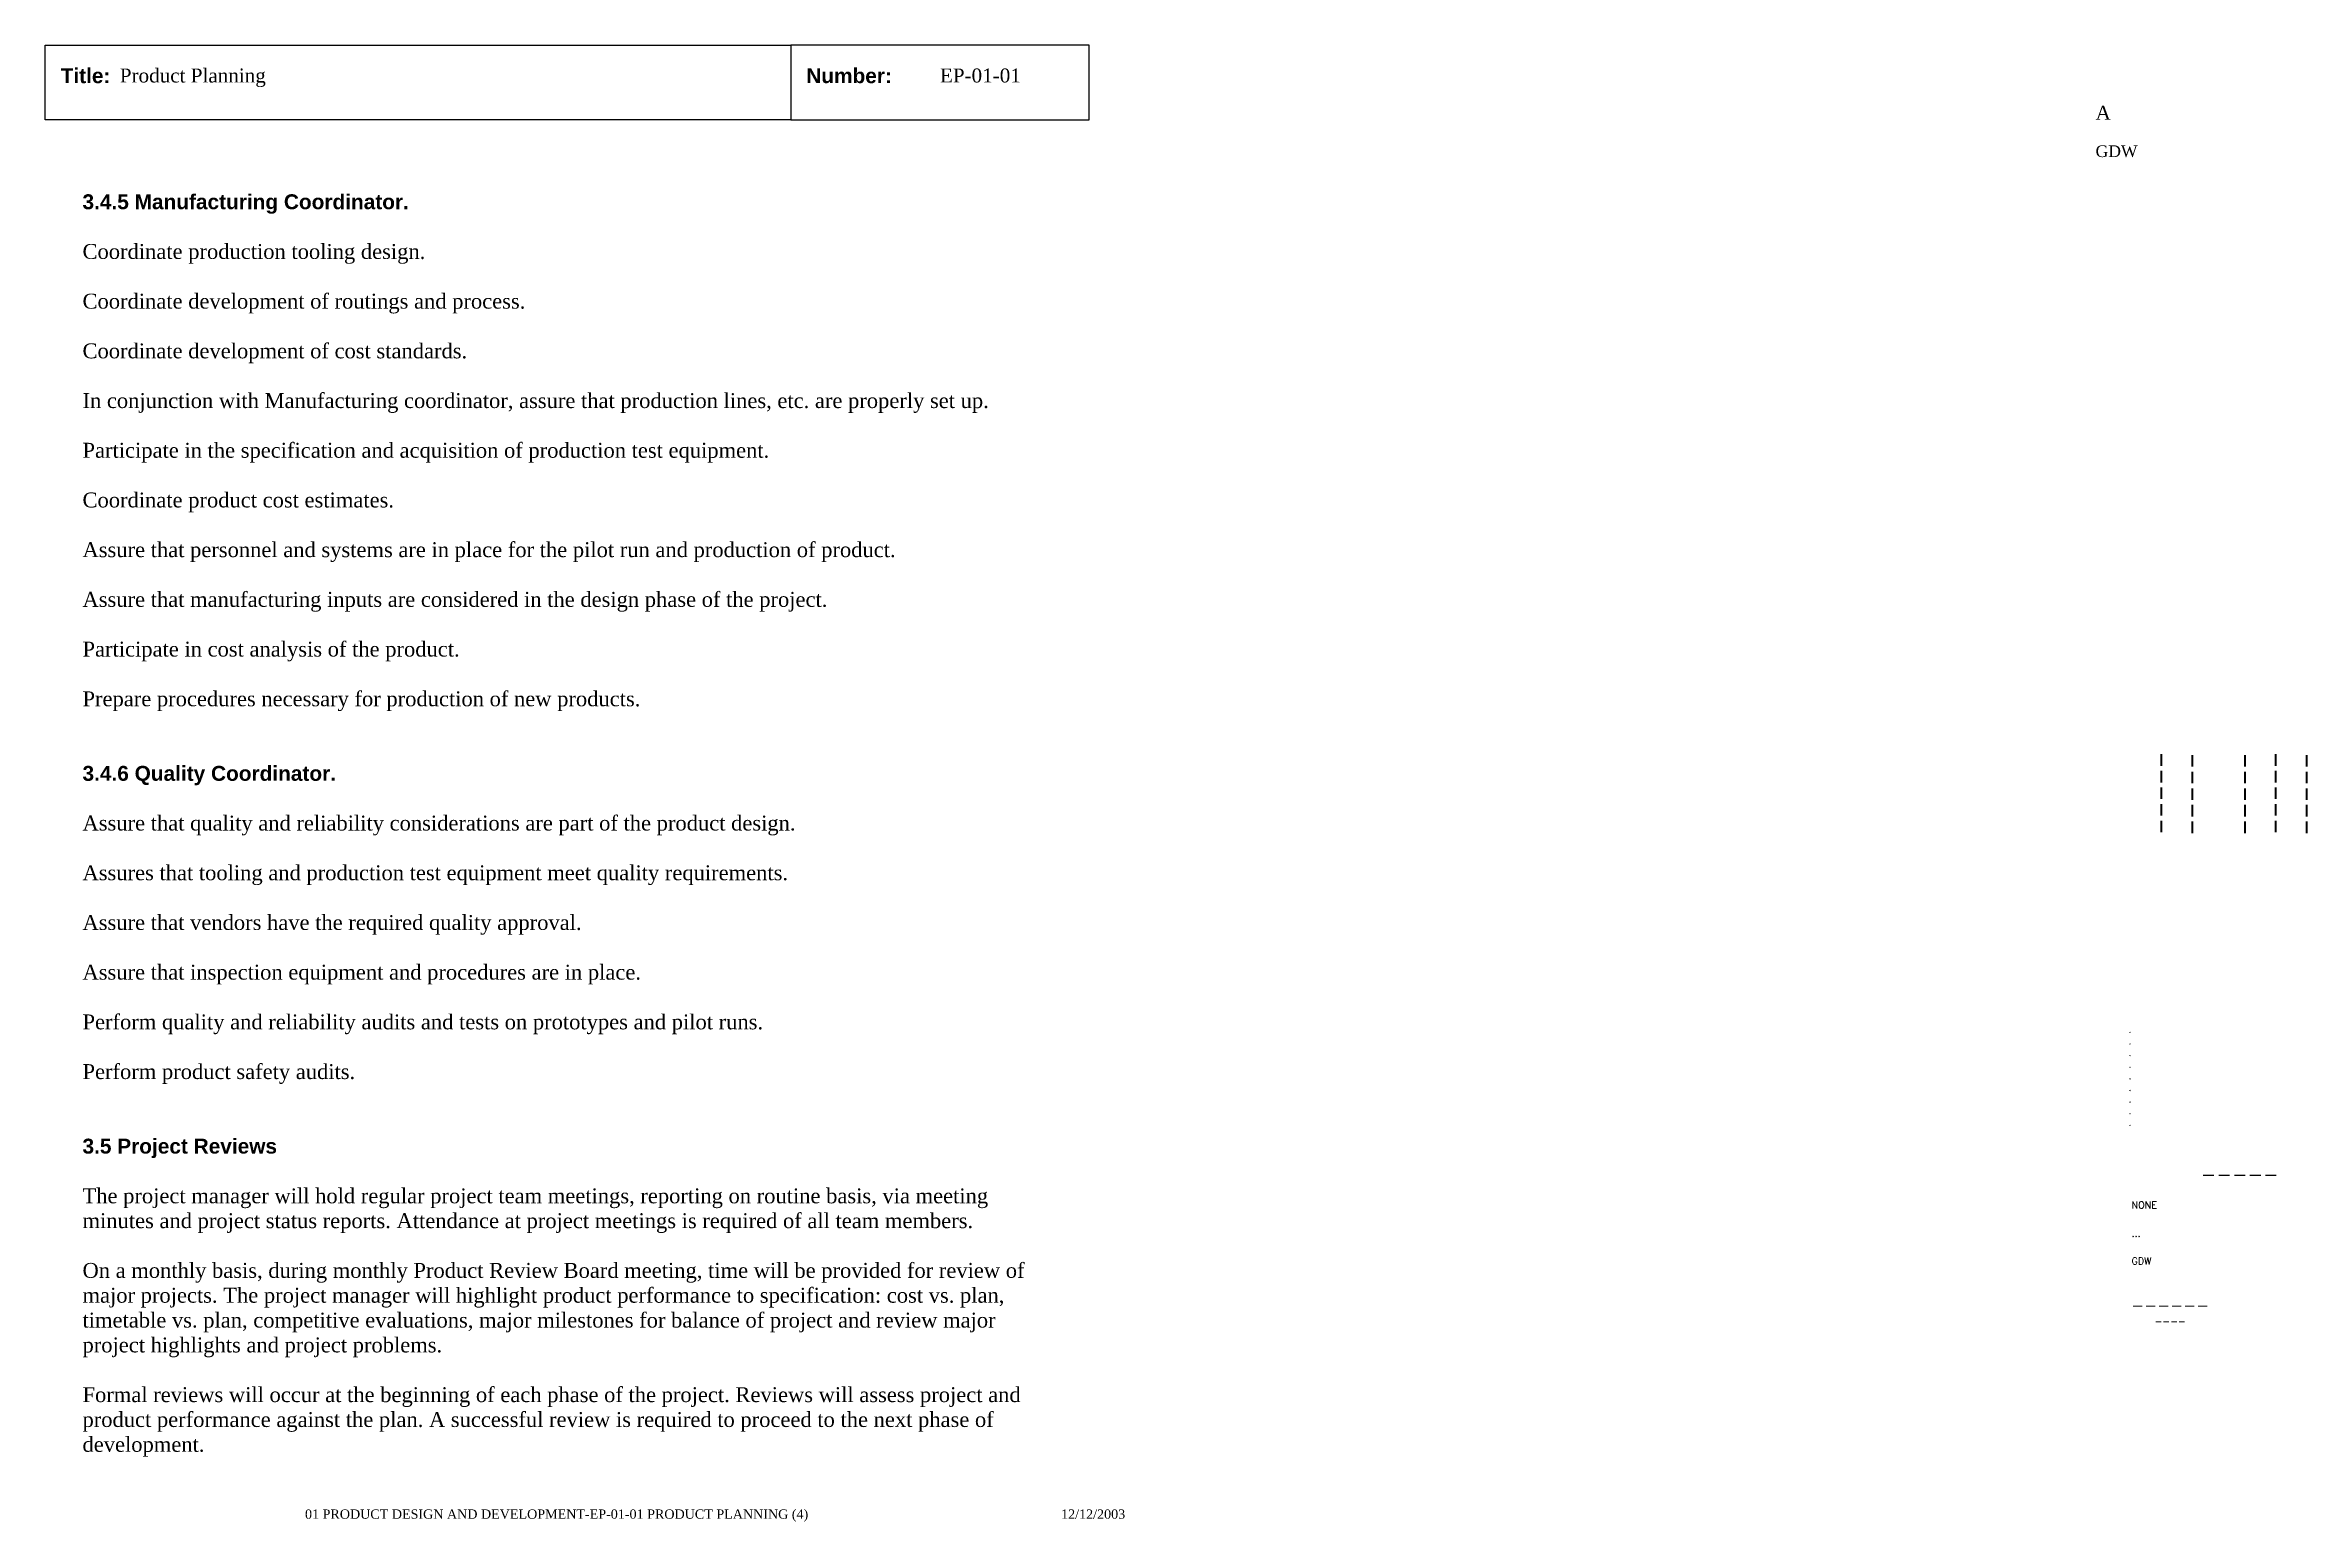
# Paper-space layout 'EP-01-01 Product Planning (4)' of a CAD drawing. Header units: inches. Extents: x 1 to 31.3, y 0.2 to 20.
import ezdxf
from ezdxf.enums import TextEntityAlignment as Align

# ---------------------------------------------------------------- set-up
doc = ezdxf.new("R2010")
doc.units = ezdxf.units.IN
doc.header["$MEASUREMENT"] = 0
doc.layers.add('TitleBlock_Attributes', color=40, linetype='Continuous', plot=False)
doc.layers.add('TitleBlock_Atts_Print', color=1, linetype='Continuous')
doc.styles.get("Standard").update_dxf_attribs({"font": 'simplex.shx'})
doc.styles.add('style1', font='TIMES.TTF')
doc.styles.add('styleAtt', font='TIMES.TTF')
doc.styles.add('TBBIGTEXT', font='complex.shx')

# ---------------------------------------------------------------- blocks, each defined once
blk = doc.blocks.new('Test1')
at = {"layer": 'TitleBlock_Attributes', "style": 'TBBIGTEXT', "width": 0.8}
for tag, p, height in [('SideLine1', (29.492, 9.408), 0.25), ('SideLine2', (29.906, 9.396), 0.25), ('SideLine3', (30.612, 9.396), 0.25), ('SideLine4', (31.026, 9.408), 0.25), ('SideLine5', (31.44, 9.396), 0.25), ('File-Layout', (28.803, 3.641), 0.125)]:
    blk.add_attdef(tag, p, '', height=height, rotation=90, dxfattribs=at)
at = {"layer": 'TitleBlock_Attributes'}
for tag, p, height in [('REV1', (28.947, 6.754), 0.0625), ('REV2', (28.947, 6.598), 0.0625), ('REV3', (28.947, 6.442), 0.0625), ('REV4', (28.947, 6.286), 0.0625), ('REV5', (28.947, 6.13), 0.0625), ('REV6', (28.947, 5.974), 0.0625), ('REV7', (28.947, 5.818), 0.0625), ('REV8', (28.947, 5.662), 0.0625), ('REV9', (28.947, 5.506), 0.0625), ('SCALE', (28.983, 4.394), 0.0938), ('INCHARGE', (28.983, 4.016), 0.0938), ('DRW', (28.983, 3.641), 0.0938)]:
    blk.add_attdef(tag, p, '', height=height, dxfattribs=at)
at = {"layer": 'TitleBlock_Attributes', "style": 'TBBIGTEXT'}
for tag, height, p in [('PROJNUM', 0.188, (30.434, 4.761)), ('DWG_NUM', 0.156, (31.168, 4.127)), ('CUSTOMER', 0.156, (29.501, 3.017)), ('LOCATION', 0.0938, (29.501, 2.835)), ('DESC_1', 0.188, (29.501, 2.412)), ('DESC_2', 0.188, (29.501, 2.1)), ('DESC_3', 0.188, (29.501, 1.787))]:
    blk.add_attdef(tag, text='', height=height, dxfattribs=at).set_placement(p, align=Align.CENTER)
at = {"layer": 'TitleBlock_Attributes'}
blk.add_attdef('DRW_DATE', text='', height=0.0938, dxfattribs=at).set_placement((31.149, 3.648), align=Align.CENTER)

psp = doc.layouts.new('EP-01-01 Product Planning (4)')

# ---------------------------------------------------------------- linework, layer by layer
for points in [[(1, 20), (11, 20), (11, 19), (1, 19)], [(11, 19), (15, 19), (15, 20), (11, 20)]]:
    psp.add_lwpolyline(points, close=True)

# ---------------------------------------------------------------- block references
ref = psp.add_blockref('Test1', (0, 0))
ref.add_attrib('CUSTOMER', '------', dxfattribs={"layer": 'TitleBlock_Attributes', "height": 0.1562, "style": 'TBBIGTEXT'}).set_placement((29.501, 3.017), align=Align.CENTER)
ref.add_attrib('LOCATION', '----', dxfattribs={"layer": 'TitleBlock_Attributes', "height": 0.0938, "style": 'TBBIGTEXT'}).set_placement((29.501, 2.835), align=Align.CENTER)
ref.add_attrib('DESC_1', 'Product Planning', (2, 19.5), dxfattribs={"layer": 'TitleBlock_Atts_Print', "height": 0.1875, "style": 'styleAtt'})
ref.add_attrib('DESC_2', 'EP-01-01', (13, 19.5), dxfattribs={"layer": 'TitleBlock_Atts_Print', "height": 0.1875, "style": 'styleAtt'})
ref.add_attrib('DESC_3', 'A', (28.5, 19), dxfattribs={"layer": 'TitleBlock_Attributes', "height": 0.188, "style": 'styleAtt'})
ref.add_attrib('PROJNUM', '-----', dxfattribs={"layer": 'TitleBlock_Attributes', "height": 0.1875, "style": 'TBBIGTEXT'}).set_placement((30.434, 4.761), align=Align.CENTER)
ref.add_attrib('DWG_NUM', 'GDW', (28.5, 18.5), dxfattribs={"layer": 'TitleBlock_Attributes', "height": 0.1562, "style": 'styleAtt'})
ref.add_attrib('DRW_DATE', '12/12/2003', dxfattribs={"layer": 'TitleBlock_Atts_Print', "height": 0.125, "style": 'styleAtt'}).set_placement((15.055, 0.232), align=Align.CENTER)
ref.add_attrib('DRW', 'GDW', (28.983, 3.641), dxfattribs={"layer": 'TitleBlock_Attributes', "height": 0.0938})
ref.add_attrib('INCHARGE', '...', (28.983, 4.016), dxfattribs={"layer": 'TitleBlock_Attributes', "height": 0.0938})
ref.add_attrib('SCALE', 'NONE', (28.983, 4.394), dxfattribs={"layer": 'TitleBlock_Attributes', "height": 0.0938})
ref.add_attrib('REV1', '.', (28.947, 6.754), dxfattribs={"layer": 'TitleBlock_Attributes', "height": 0.0625})
ref.add_attrib('REV2', '.', (28.947, 6.598), dxfattribs={"layer": 'TitleBlock_Attributes', "height": 0.0625})
ref.add_attrib('REV3', '.', (28.947, 6.442), dxfattribs={"layer": 'TitleBlock_Attributes', "height": 0.0625})
ref.add_attrib('REV4', '.', (28.947, 6.286), dxfattribs={"layer": 'TitleBlock_Attributes', "height": 0.0625})
ref.add_attrib('REV5', '.', (28.947, 6.13), dxfattribs={"layer": 'TitleBlock_Attributes', "height": 0.0625})
ref.add_attrib('REV6', '.', (28.947, 5.974), dxfattribs={"layer": 'TitleBlock_Attributes', "height": 0.0625})
ref.add_attrib('REV7', '.', (28.947, 5.818), dxfattribs={"layer": 'TitleBlock_Attributes', "height": 0.0625})
ref.add_attrib('REV8', '.', (28.947, 5.662), dxfattribs={"layer": 'TitleBlock_Attributes', "height": 0.0625})
ref.add_attrib('REV9', '.', (28.947, 5.506), dxfattribs={"layer": 'TitleBlock_Attributes', "height": 0.0625})
ref.add_attrib('SideLine1', '-----', (29.492, 9.408), dxfattribs={"layer": 'TitleBlock_Attributes', "height": 0.25, "rotation": 90, "style": 'TBBIGTEXT', "width": 0.8})
ref.add_attrib('SideLine2', '-----', (29.906, 9.396), dxfattribs={"layer": 'TitleBlock_Attributes', "height": 0.25, "rotation": 90, "style": 'TBBIGTEXT', "width": 0.8})
ref.add_attrib('SideLine3', '-----', (30.612, 9.396), dxfattribs={"layer": 'TitleBlock_Attributes', "height": 0.25, "rotation": 90, "style": 'TBBIGTEXT', "width": 0.8})
ref.add_attrib('SideLine4', '-----', (31.026, 9.408), dxfattribs={"layer": 'TitleBlock_Attributes', "height": 0.25, "rotation": 90, "style": 'TBBIGTEXT', "width": 0.8})
ref.add_attrib('SideLine5', '-----', (31.44, 9.396), dxfattribs={"layer": 'TitleBlock_Attributes', "height": 0.25, "rotation": 90, "style": 'TBBIGTEXT', "width": 0.8})
ref.add_attrib('File-Layout', '01 PRODUCT DESIGN AND DEVELOPMENT-EP-01-01 PRODUCT PLANNING (4)', dxfattribs={"layer": 'TitleBlock_Atts_Print', "height": 0.125, "style": 'styleAtt'}).set_placement((7.859, 0.232), align=Align.CENTER)

# ---------------------------------------------------------------- texts
at = {"color": 5, "char_height": 0.2, "width": 2, "attachment_point": 1, "line_spacing_factor": 1.5, "style": 'style1'}
for s, insert in [('{\\fArial|b1|i0|c0|p34;Title:}', (1.207, 19.691)), ('{\\fArial|b1|i0|c0|p34;Number:}', (11.207, 19.691))]:
    psp.add_mtext(s, dxfattribs=dict(at, insert=insert))
at = {"color": 5, "insert": (1.5, 18), "char_height": 0.2, "width": 13, "attachment_point": 1, "style": 'style1'}
psp.add_mtext('{\\fArial|b1|i0|c0|p34;3.4.5 Manufacturing Coordinator.\\P\\P}Coordinate production tooling design.\\P\\PCoordinate development of routings and process.\\P\\PCoordinate development of cost standards.\\P\\PIn conjunction with Manufacturing coordinator, assure that production lines, etc. are properly set up.\\P\\PParticipate in the specification and acquisition of production test equipment.\\P\\PCoordinate product cost estimates.\\P\\PAssure that personnel and systems are in place for the pilot run and production of product.\\P\\PAssure that manufacturing inputs are considered in the design phase of the project.\\P\\PParticipate in cost analysis of the product.\\P\\PPrepare procedures necessary for production of new products.\\P\\P\\P{\\fArial|b1|i0|c0|p34;3.4.6 Quality Coordinator.\\P\\P}Assure that quality and reliability considerations are part of the product design.\\P\\PAssures that tooling and production test equipment meet quality requirements.\\P\\PAssure that vendors have the required quality approval.\\P\\PAssure that inspection equipment and procedures are in place.\\P\\PPerform quality and reliability audits and tests on prototypes and pilot runs.\\P\\PPerform product safety audits.\\P\\P\\P{\\fArial|b1|i0|c0|p34;3.5 Project Reviews\\P\\P}The project manager will hold regular project team meetings, reporting on routine basis, via meeting minutes and project status reports. Attendance at project meetings is required of all team members.\\P\\POn a monthly basis, during monthly Product Review Board meeting, time will be provided for review of major projects. The project manager will highlight product performance to specification: cost vs. plan, timetable vs. plan, competitive evaluations, major milestones for balance of project and review major project highlights and project problems.\\P\\PFormal reviews will occur at the beginning of each phase of the project. Reviews will assess project and product performance against the plan. A successful review is required to proceed to the next phase of development.', dxfattribs=at)

doc.saveas('drawing.dxf')
